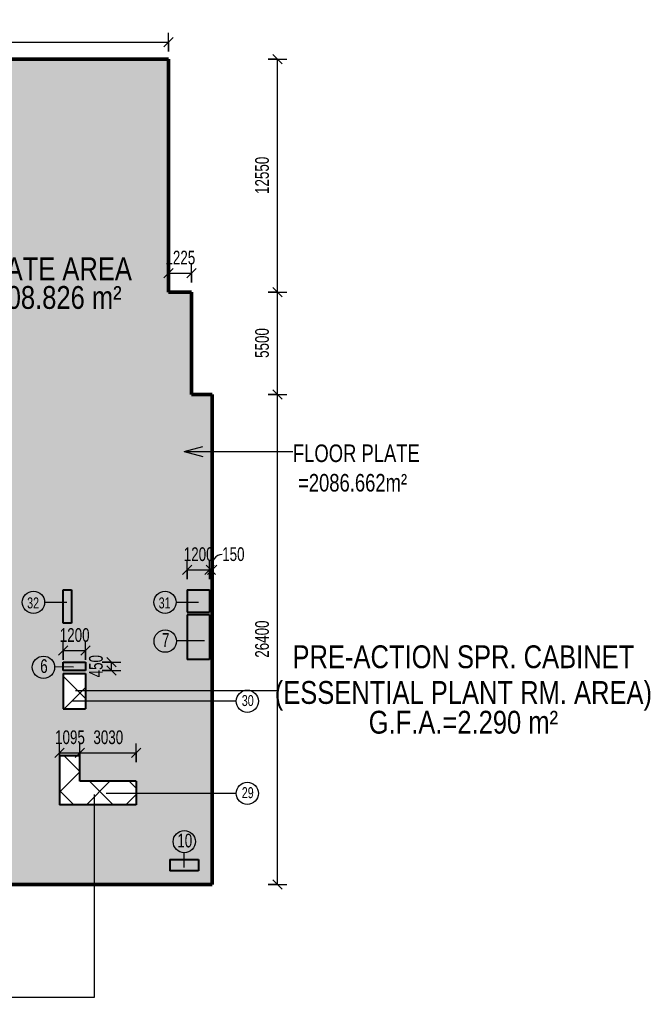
# Model space of a CAD drawing. Header units: millimetres. Extents: x 35540 to 832230, y -10956 to 416550.
# Drawn here: x 313744 to 347701, y 1632 to 54294 of the extents above; entities that cross this region are included whole.
import ezdxf

# ---------------------------------------------------------------- set-up
doc = ezdxf.new("R2010")
doc.units = ezdxf.units.MM
for name, color, linetype, lineweight in [('A-ANNO-DIMS', 211, 'Continuous', 5), ('A-ANNO-DIMS-500', 211, 'Continuous', 5), ('A-AREA-BNDY', 1, 'Continuous', 18), ('A-AREA-IDEN', 2, 'Continuous', 15), ('A-AREA-PATT', 32, 'Continuous', 5), ('A-DETL', 90, 'Continuous', 5), ('A-DETL-MBND', 5, 'Continuous', 5), ('G-ANNO-TEXT', 231, 'Continuous', 5)]:
    doc.layers.add(name, color=color, linetype=linetype, lineweight=lineweight)
doc.styles.add('Arial', font='arial.ttf', dxfattribs={"width": 0.7, "height": 737.649701})
doc.styles.add('Arial_3', font='arial.ttf', dxfattribs={"width": 0.8, "height": 1229.416168})
doc.styles.add('Arial_4', font='arial.ttf', dxfattribs={"width": 0.7, "height": 590.11976})
doc.styles.add('Swis721 BT_1', font='swiss.ttf', dxfattribs={"width": 0.75, "height": 946.070878})
doc.dimstyles.new('Linear_-_1_5mm_Arial', dxfattribs={"dimscale": 304.8, "dimtxt": 750, "dimasz": 1.64042, "dimexe": 1.64042, "dimexo": 0.0625, "dimgap": 0.82021, "dimtad": 1, "dimdec": 0, "dimzin": 0, "dimdsep": 46, "dimtxsty": 'Arial', "dimblk1": 'OBLIQUE', "dimblk2": 'OBLIQUE', "dimsah": 1, "dimcen": 0.09, "dimadec": 0, "dimazin": 0, "dimtfac": 1, "dimtdec": 4, "dimtix": 1, "dimtmove": 0, "dimatfit": 3, "dimfxl": 1.64042, "dimfxlon": 1, "dimtvp": 1, "dimtolj": 1, "dimtzin": 0, "dimarcsym": 2})
doc.dimstyles.new('Linear_-_1_5mm_Arial_2', dxfattribs={"dimscale": 304.8, "dimtxt": 750, "dimasz": 1.64042, "dimexe": 1.64042, "dimexo": 0.0625, "dimgap": 0.82021, "dimtad": 1, "dimdec": 0, "dimzin": 0, "dimdsep": 46, "dimtxsty": 'Arial', "dimblk1": 'OBLIQUE', "dimblk2": 'OBLIQUE', "dimsah": 1, "dimcen": 0.09, "dimadec": 0, "dimazin": 0, "dimtfac": 1, "dimtdec": 4, "dimtix": 1, "dimtmove": 1, "dimatfit": 3, "dimfxl": 1.64042, "dimfxlon": 1, "dimtvp": 1, "dimtolj": 1, "dimtzin": 0, "dimarcsym": 2})
pattern_1 = [(45, (235327.4, 0), (-1060.66, 1060.66), []), (135, (235327.4, 0), (-1060.66, -1060.66), [])]

# ---------------------------------------------------------------- blocks, each defined once
blk = doc.blocks.new('DIMBLOCK105-1_F')
at = {"layer": 'A-ANNO-DIMS-500'}
for p, q in [((327632, 34107), (327382, 34357)), ((327132, 34107), (328132, 34107)), ((327632, 34107), (327132, 34107)), ((327632, 7707), (327632, 34107)), ((327632, 34107), (327882, 33857)), ((327632, 7707), (327382, 7957)), ((327132, 7707), (328132, 7707)), ((327632, 7707), (327132, 7707)), ((327632, 7707), (327882, 7457))]:
    blk.add_line(p, q, dxfattribs=at)
at = {"layer": 'A-ANNO-DIMS-500', "color": 0, "insert": (326425, 19927), "char_height": 737.6, "width": 2353.85, "attachment_point": 1, "rotation": 90, "line_spacing_factor": 0.938532, "style": 'Arial'}
blk.add_mtext('26400', dxfattribs=at)
blk = doc.blocks.new('_Oblique')
at = {"color": 0, "linetype": 'ByBlock', "lineweight": -2}
blk.add_line((-0.5, -0.5), (0.5, 0.5), dxfattribs=at)
blk = doc.blocks.new('DIMBLOCK106-1_F')
at = {"layer": 'A-ANNO-DIMS-500'}
for p, q in [((327132, 39607), (328132, 39607)), ((327632, 39607), (327132, 39607)), ((327632, 39607), (327382, 39857)), ((327632, 34107), (327632, 39607)), ((327632, 39607), (327882, 39357)), ((327632, 34107), (327382, 34357)), ((327132, 34107), (328132, 34107)), ((327632, 34107), (327132, 34107)), ((327632, 34107), (327882, 33857))]:
    blk.add_line(p, q, dxfattribs=at)
at = {"layer": 'A-ANNO-DIMS-500', "color": 0, "insert": (326425, 36073), "char_height": 737.6, "width": 1883.08, "attachment_point": 1, "rotation": 90, "line_spacing_factor": 0.938532, "style": 'Arial'}
blk.add_mtext('5500', dxfattribs=at)
blk = doc.blocks.new('DIMBLOCK107-1_F')
at = {"layer": 'A-ANNO-DIMS-500'}
for p, q in [((327132, 52157), (328132, 52157)), ((327632, 52157), (327132, 52157)), ((327632, 52157), (327382, 52407)), ((327632, 39607), (327632, 52157)), ((327632, 52157), (327882, 51907)), ((327132, 39607), (328132, 39607)), ((327632, 39607), (327132, 39607)), ((327632, 39607), (327382, 39857)), ((327632, 39607), (327882, 39357))]:
    blk.add_line(p, q, dxfattribs=at)
at = {"layer": 'A-ANNO-DIMS-500', "color": 0, "insert": (326425, 44902), "char_height": 737.6, "width": 2353.85, "attachment_point": 1, "rotation": 90, "line_spacing_factor": 0.938532, "style": 'Arial'}
blk.add_mtext('12550', dxfattribs=at)
blk = doc.blocks.new('DIMBLOCK108-1_F')
at = {"layer": 'A-ANNO-DIMS-500'}
for p, q in [((322767, 24166), (322767, 25166)), ((322767, 24666), (323017, 24916)), ((323967, 24166), (323967, 25166)), ((323967, 24666), (324217, 24916)), ((322767, 24666), (322517, 24416)), ((322767, 24666), (323967, 24666)), ((322767, 24666), (322767, 24166)), ((323967, 24666), (323717, 24416)), ((323967, 24666), (323967, 24166))]:
    blk.add_line(p, q, dxfattribs=at)
at = {"layer": 'A-ANNO-DIMS-500', "color": 0, "insert": (322582, 25873), "char_height": 737.6, "width": 1883.08, "attachment_point": 1, "line_spacing_factor": 0.938532, "style": 'Arial'}
blk.add_mtext('1200', dxfattribs=at)
blk = doc.blocks.new('DIMBLOCK109-1_F')
at = {"layer": 'A-ANNO-DIMS-500'}
for p, q in [((324042, 24666), (323792, 24916)), ((323967, 24166), (323967, 25166)), ((323967, 24666), (324217, 24916)), ((324117, 25166), (324117, 24166)), ((324117, 24666), (324117, 25166)), ((324117, 24666), (324367, 24916)), ((323967, 24666), (323717, 24416)), ((324117, 24666), (323867, 24416)), ((323967, 24666), (324117, 24666)), ((323967, 24666), (323967, 24166)), ((324042, 24666), (324292, 24416))]:
    blk.add_line(p, q, dxfattribs=at)
blk.add_ellipse((324650, 24666), major_axis=(0, 827), ratio=0.735669, start_param=0, end_param=1.570796, dxfattribs=at)
at = {"layer": 'A-ANNO-DIMS-500', "color": 0, "insert": (324650, 25873), "char_height": 737.6, "width": 1412.31, "attachment_point": 1, "line_spacing_factor": 0.938532, "style": 'Arial'}
blk.add_mtext('150', dxfattribs=at)
blk = doc.blocks.new('DIMBLOCK110-1_F')
at = {"layer": 'A-ANNO-DIMS-500'}
for p, q in [((315892, 14307), (315892, 15307)), ((316987, 14307), (316987, 15307)), ((315892, 14807), (315642, 14557)), ((315892, 14807), (316142, 15057)), ((315892, 14807), (316987, 14807)), ((315892, 14807), (315892, 14307)), ((316987, 14807), (316737, 14557)), ((316987, 14807), (317237, 15057)), ((316987, 14807), (316987, 14307))]:
    blk.add_line(p, q, dxfattribs=at)
at = {"layer": 'A-ANNO-DIMS-500', "color": 0, "insert": (315655, 16014), "char_height": 737.6, "width": 1883.08, "attachment_point": 1, "line_spacing_factor": 0.938532, "style": 'Arial'}
blk.add_mtext('1095', dxfattribs=at)
blk = doc.blocks.new('DIMBLOCK111-1_F')
at = {"layer": 'A-ANNO-DIMS-500'}
for p, q in [((316987, 14307), (316987, 15307)), ((320017, 14307), (320017, 15307)), ((316987, 14807), (316737, 14557)), ((316987, 14807), (317237, 15057)), ((316987, 14807), (320017, 14807)), ((316987, 14807), (316987, 14307)), ((320017, 14807), (319767, 14557)), ((320017, 14807), (320267, 15057)), ((320017, 14807), (320017, 14307))]:
    blk.add_line(p, q, dxfattribs=at)
at = {"layer": 'A-ANNO-DIMS-500', "color": 0, "insert": (317717, 16014), "char_height": 737.6, "width": 1883.08, "attachment_point": 1, "line_spacing_factor": 0.938532, "style": 'Arial'}
blk.add_mtext('3030', dxfattribs=at)
blk = doc.blocks.new('DIMBLOCK112-1_F')
at = {"layer": 'A-ANNO-DIMS-500'}
for p, q in [((298467, 52577), (298467, 53577)), ((298467, 53077), (298717, 53327)), ((321767, 52577), (321767, 53577)), ((321767, 53077), (322017, 53327)), ((298467, 53077), (298217, 52827)), ((298467, 53077), (321767, 53077)), ((298467, 53077), (298467, 52577)), ((321767, 53077), (321517, 52827)), ((321767, 53077), (321767, 52577))]:
    blk.add_line(p, q, dxfattribs=at)
at = {"layer": 'A-ANNO-DIMS-500', "color": 0, "insert": (309136, 54283), "char_height": 737.6, "width": 2353.85, "attachment_point": 1, "line_spacing_factor": 0.938532, "style": 'Arial'}
blk.add_mtext('23300', dxfattribs=at)
blk = doc.blocks.new('DIMBLOCK113-1_F')
at = {"layer": 'A-ANNO-DIMS-500'}
for p, q in [((321767, 41139), (321767, 40139)), ((321767, 40639), (321767, 41139)), ((322992, 40139), (322992, 41139)), ((321767, 40639), (321517, 40389)), ((321767, 40639), (322017, 40889)), ((321767, 40639), (322992, 40639)), ((322992, 40639), (322742, 40389)), ((322992, 40639), (323242, 40889)), ((322992, 40639), (322992, 40139))]:
    blk.add_line(p, q, dxfattribs=at)
at = {"layer": 'A-ANNO-DIMS-500', "color": 0, "insert": (321595, 41846), "char_height": 737.6, "width": 1883.08, "attachment_point": 1, "line_spacing_factor": 0.938532, "style": 'Arial'}
blk.add_mtext('1225', dxfattribs=at)
blk = doc.blocks.new('DLN_Area Tag - 1_5MM NUMBER-4095195-1_F')
at = {"layer": 'A-AREA-IDEN'}
blk.add_circle((-0.04, 0.81), 1.2, dxfattribs=at)
blk = doc.blocks.new('DIMBLOCK146-1_F')
at = {"layer": 'A-ANNO-DIMS-500'}
for p, q in [((316092, 19812), (316092, 20812)), ((316092, 20312), (316342, 20562)), ((317292, 19812), (317292, 20812)), ((317292, 20312), (317542, 20562)), ((316092, 20312), (315842, 20062)), ((316092, 20312), (317292, 20312)), ((316092, 20312), (316092, 19812)), ((317292, 20312), (317042, 20062)), ((317292, 20312), (317292, 19812))]:
    blk.add_line(p, q, dxfattribs=at)
at = {"layer": 'A-ANNO-DIMS-500', "color": 0, "insert": (315907, 21519), "char_height": 737.6, "width": 1883.08, "attachment_point": 1, "line_spacing_factor": 0.938532, "style": 'Arial'}
blk.add_mtext('1200', dxfattribs=at)
blk = doc.blocks.new('DIMBLOCK147-1_F')
at = {"layer": 'A-ANNO-DIMS-500'}
for p, q in [((318189, 19682), (319189, 19682)), ((318689, 19682), (318189, 19682)), ((318689, 19682), (318439, 19932)), ((318689, 19232), (318689, 19682)), ((318689, 19682), (318939, 19432)), ((318189, 19232), (319189, 19232)), ((318689, 19232), (318189, 19232)), ((318689, 19232), (318439, 19482)), ((318689, 19232), (318939, 18982))]:
    blk.add_line(p, q, dxfattribs=at)
at = {"layer": 'A-ANNO-DIMS-500', "color": 0, "insert": (317482, 18869), "char_height": 737.6, "width": 1412.31, "attachment_point": 1, "rotation": 90, "line_spacing_factor": 0.938532, "style": 'Arial'}
blk.add_mtext('450', dxfattribs=at)

msp = doc.modelspace()

# ---------------------------------------------------------------- hatches: boundary and pattern name
at = {"layer": 'A-AREA-PATT'}
h = msp.add_hatch(color=9, dxfattribs=at)
h.paths.add_polyline_path([(324116.7, 7707.5), (324116.7, 34107.5), (322991.7, 34107.5), (322991.7, 39607.5), (321766.7, 39607.5), (321766.7, 52157.5), (298466.7, 52157.5), (298466.7, 45707.5), (272966.7, 45707.5), (272966.7, 34107.5), (272466.7, 34107.5), (272466.7, 7707.5), (323366.7, 7707.5)], flags=0)
h.paths.add_polyline_path([(293241.7, 8157.5), (285229.2, 8157.5), (285229.2, 9057.5), (291851.7, 9057.5), (291851.7, 8747.5), (292351.7, 8747.5), (292351.7, 8247.5), (293201.7, 8247.5), (293201.7, 8747.5), (293241.7, 8747.5), (293241.7, 8247.5)], flags=0)
h.paths.add_polyline_path([(294041.7, 8157.5), (294041.7, 9057.5), (302054.2, 9057.5), (302054.2, 8157.5)], flags=0)
h.paths.add_polyline_path([(303583.1, 8157.5), (302854.2, 8157.5), (302854.2, 9057.5), (310516.7, 9057.5), (310516.7, 8157.5), (308136.7, 8157.5)], flags=0)
h.paths.add_polyline_path([(284429.2, 8157.5), (276766.7, 8157.5), (276766.7, 9057.5), (284429.2, 9057.5), (284429.2, 8247.5)], flags=0)
h.paths.add_polyline_path([(293001.7, 8447.5), (292551.7, 8447.5), (292551.7, 9397.5), (293001.7, 9397.5), (293001.7, 8697.5)], flags=0)
h.paths.add_polyline_path([(321836.7, 8457.5), (321836.7, 9057.5), (323366.7, 9057.5), (323366.7, 8457.5)], flags=0)
h.paths.add_polyline_path([(292551.7, 11537.5), (277141.7, 11537.5), (277141.7, 27927.5), (308136.7, 27927.5), (308136.7, 11537.5), (293001.7, 11537.5)], flags=0)
h.paths.add_polyline_path([(276766.7, 11957.5), (275566.7, 11957.5), (275566.7, 15624.2), (276766.7, 15624.2)], flags=0)
h.paths.add_polyline_path([(320016.7, 12009.2), (315891.7, 12009.2), (315891.7, 14649.2), (316986.7, 14649.2), (316986.7, 13274.2), (320016.7, 13274.2), (320016.7, 12209.4)], flags=0)
h.paths.add_polyline_path([(311716.7, 12397.5), (310816.7, 12397.5), (310816.7, 15624.2), (311716.7, 15624.2), (311716.7, 12997.1)], flags=0)
h.paths.add_polyline_path([(275566.7, 16424.2), (275566.7, 23040.8), (276766.7, 23040.8), (276766.7, 16424.2), (275880, 16424.2)], flags=0)
h.paths.add_polyline_path([(317291.7, 17174.2), (316091.7, 17174.2), (316091.7, 19082.3), (317291.7, 19082.3)], flags=0)
h.paths.add_polyline_path([(316091.7, 19232.3), (316091.7, 19682.3), (317291.7, 19682.3), (317291.7, 19232.3)], flags=0)
h.paths.add_polyline_path([(323366.7, 19832.3), (322766.7, 19832.3), (322766.7, 22232.3), (323966.7, 22232.3), (323966.7, 19832.3)], flags=0)
h.paths.add_polyline_path([(316541.7, 21790.5), (316091.7, 21790.5), (316091.7, 23590.5), (316541.7, 23590.5), (316541.7, 21892.5)], flags=0)
h.paths.add_polyline_path([(323931.6, 22382.3), (322766.7, 22382.3), (322766.7, 23590.5), (323966.7, 23590.5), (323966.7, 22382.3)], flags=0)
h.paths.add_polyline_path([(310816.7, 23840.8), (310816.7, 27067.5), (311716.7, 27067.5), (311716.7, 23840.8)], flags=0)
h.paths.add_polyline_path([(275566.7, 23840.8), (275566.7, 30107.5), (276766.7, 30107.5), (276766.7, 23840.8)], flags=0)
h.paths.add_polyline_path([(310276.7, 30067.5), (309326.7, 30067.5), (309326.7, 30517.5), (310276.7, 30517.5), (310276.7, 30407.5)], flags=0)
h.paths.add_polyline_path([(309126.7, 30407.5), (302854.2, 30407.5), (302854.2, 31307.5), (310516.7, 31307.5), (310516.7, 30717.5), (309126.7, 30717.5), (309126.7, 30517.5)], flags=0)
h.paths.add_polyline_path([(294041.7, 30407.5), (294041.7, 31307.5), (302054.2, 31307.5), (302054.2, 30407.5)], flags=0)
h.paths.add_polyline_path([(284429.2, 30407.5), (279366.7, 30407.5), (279366.7, 31307.5), (284429.2, 31307.5)], flags=0)
h.paths.add_polyline_path([(285229.2, 30407.5), (285229.2, 31307.5), (293241.7, 31307.5), (293241.7, 30407.5), (291813.1, 30407.5)], flags=0)
h.paths.add_polyline_path([(276766.7, 30407.5), (276766.7, 31307.5), (277066.7, 31307.5), (277066.7, 30407.5)], flags=0)
h.paths.add_polyline_path([(310516.7, 33857.5), (288116.7, 33857.5), (288116.7, 45557.5), (298466.7, 45557.5), (298466.7, 37157.5), (310517, 37157.5)], flags=0)
h.paths.add_polyline_path([(277141.7, 33907.5), (276766.7, 33907.5), (276766.7, 34357.5), (277716.7, 34357.5), (277716.7, 33907.5)], flags=0)
h.paths.add_polyline_path([(284416.7, 35557.5), (284416.7, 40057.5), (284916.7, 40057.5), (284916.7, 35557.5), (284429.2, 35557.5)], flags=0)
h.paths.add_polyline_path([(303116.7, 41807.5), (298616.7, 41807.5), (298616.7, 42307.5), (303116.7, 42307.5)], flags=0)
h.paths.add_polyline_path([(305116.7, 45357.5), (304016.7, 45357.5), (304016.7, 45807.5), (305116.7, 45807.5), (305116.7, 45707.5)], flags=0)
h.paths.add_polyline_path([(303866.7, 45357.5), (303366.7, 45357.5), (303366.7, 46207.5), (303866.7, 46207.5), (303866.7, 45707.5)], flags=0)
h.paths.add_polyline_path([(300416.7, 45707.5), (298616.7, 45707.5), (298616.7, 46207.5), (300416.7, 46207.5)], flags=0)
h.paths.add_polyline_path([(304016.7, 51157.5), (298616.7, 51157.5), (298616.7, 52007.5), (306866.7, 52007.5), (306866.7, 51157.5), (305116.7, 51157.5)], flags=0)
for color, points in [(11, [(316541.7, 21790.5), (316541.7, 23590.5), (316091.7, 23590.5), (316091.7, 21790.5)]), (255, [(322766.7, 22382.3), (323966.7, 22382.3), (323966.7, 23590.5), (322766.7, 23590.5)]), (11, [(323366.7, 19832.3), (323966.7, 19832.3), (323966.7, 22232.3), (322766.7, 22232.3), (322766.7, 19832.3)]), (255, [(316091.7, 19232.3), (317291.7, 19232.3), (317291.7, 19682.3), (316091.7, 19682.3)]), (11, [(321836.7, 8457.5), (323366.7, 8457.5), (323366.7, 9057.5), (321836.7, 9057.5)])]:
    msp.add_hatch(color=color, dxfattribs=at).paths.add_polyline_path(points, flags=0)
h = msp.add_hatch(dxfattribs=at)
h.set_pattern_fill('FP_80', color=57, style=0, pattern_type=2)
h.set_pattern_definition(pattern_1)
h.paths.add_polyline_path([(317291.7, 17174.2), (317291.7, 19082.3), (316091.7, 19082.3), (316091.7, 17174.2), (316986.7, 17174.2)], flags=0)
h = msp.add_hatch(dxfattribs=at)
h.set_pattern_fill('FP_80', color=57, style=0, pattern_type=2)
h.set_pattern_definition(pattern_1)
h.paths.add_polyline_path([(316986.7, 12009.2), (320016.7, 12009.2), (320016.7, 13274.2), (316986.7, 13274.2), (316986.7, 14649.2), (315891.7, 14649.2), (315891.7, 12009.2)], flags=0)

# ---------------------------------------------------------------- linework, layer by layer
at = {"layer": 'A-AREA-BNDY', "lineweight": 25}
for p, q in [((298466.7, 52157.5), (321766.7, 52157.5)), ((321766.7, 52157.5), (321766.7, 39607.5)), ((321766.7, 39607.5), (322991.7, 39607.5)), ((322991.7, 39607.5), (322991.7, 34107.5)), ((322991.7, 34107.5), (324116.7, 34107.5)), ((324116.7, 34107.5), (324116.7, 7707.5)), ((316091.7, 23590.5), (316541.7, 23590.5)), ((316091.7, 21790.5), (316091.7, 23590.5)), ((316541.7, 23590.5), (316541.7, 21790.5)), ((322766.7, 23590.5), (323966.7, 23590.5)), ((322766.7, 23590.5), (322766.7, 22382.3)), ((323966.7, 23590.5), (323966.7, 22382.3)), ((322766.7, 22382.3), (323966.7, 22382.3)), ((323966.7, 22232.3), (322766.7, 22232.3)), ((322766.7, 22232.3), (322766.7, 19832.3)), ((323966.7, 22232.3), (323966.7, 19832.3)), ((316541.7, 21790.5), (316091.7, 21790.5)), ((324116.7, 21590.5), (324116.7, 19832.3)), ((316091.7, 19682.3), (317291.7, 19682.3)), ((316091.7, 19232.3), (316091.7, 19682.3)), ((317291.7, 19682.3), (317291.7, 19232.3)), ((323966.7, 19832.3), (322766.7, 19832.3)), ((317291.7, 19232.3), (316091.7, 19232.3)), ((316091.7, 19082.3), (316091.7, 17174.2)), ((316091.7, 19082.3), (317291.7, 19082.3)), ((317291.7, 19082.3), (317291.7, 17174.2)), ((316091.7, 17174.2), (317291.7, 17174.2)), ((316986.7, 14649.2), (315891.7, 14649.2)), ((315891.7, 14649.2), (315891.7, 12009.2)), ((316986.7, 13274.2), (316986.7, 14649.2)), ((320016.7, 13274.2), (316986.7, 13274.2)), ((320016.7, 13274.2), (320016.7, 12009.2)), ((320016.7, 12009.2), (315891.7, 12009.2)), ((321836.7, 9057.5), (323366.7, 9057.5)), ((321836.7, 9057.5), (321836.7, 8457.5)), ((323366.7, 9057.5), (323366.7, 8457.5)), ((323366.7, 8457.5), (321836.7, 8457.5)), ((314316.7, 7707.5), (272466.7, 7707.5)), ((314316.7, 7707.5), (324116.7, 7707.5))]:
    msp.add_line(p, q, dxfattribs=at)
at = {"layer": 'A-AREA-IDEN'}
for p, q in [((323691.4, 20834.8), (322184.4, 20834.8)), ((316653.7, 19426), (315631.6, 19428.1)), ((316753.6, 18169.3), (327658.1, 18169.3)), ((317754.1, 12558.9), (317754.1, 1631.8)), ((322609.7, 8624.5), (322609.7, 9423.4)), ((317754.1, 1631.8), (311536.2, 1631.8))]:
    msp.add_line(p, q, dxfattribs=at)
at = {"layer": 'A-DETL', "lineweight": 50}
for p, q in [((321766.7, 52157.5), (298466.7, 52157.5)), ((321766.7, 39607.5), (321766.7, 52157.5)), ((322991.7, 39607.5), (321766.7, 39607.5)), ((322991.7, 34107.5), (322991.7, 39607.5)), ((324116.7, 34107.5), (322991.7, 34107.5)), ((324116.7, 7707.5), (324116.7, 34107.5)), ((272466.7, 7707.5), (324116.7, 7707.5))]:
    msp.add_line(p, q, dxfattribs=at)
at = {"layer": 'A-DETL-MBND'}
for p, q in [((315092.5, 22911.3), (316292.5, 22911.3)), ((322172.5, 22911.3), (323372.5, 22911.3)), ((325401.9, 17583.1), (316601.9, 17583.1)), ((325401.9, 12623.1), (318401.9, 12623.1))]:
    msp.add_line(p, q, dxfattribs=at)
for centre in [(314492.5, 22911.3), (321572.5, 22911.3), (326001.9, 17583.1), (326001.9, 12623.1)]:
    msp.add_circle(centre, 600, dxfattribs=at)
at = {"layer": 'G-ANNO-TEXT', "color": 250}
for q in [(323600.6, 31302.4), (323600.6, 30766.5), (328458.1, 31034.4)]:
    msp.add_line((322600.6, 31034.4), q, dxfattribs=at)

# ---------------------------------------------------------------- block references
at = {"layer": 'A-AREA-IDEN', "xscale": 499.9999999999995, "yscale": 499.9999999999995, "zscale": 499.9999999999995}
for p in [(321603.7, 20415.5), (315050.9, 19008.8), (322629, 9616.6)]:
    msp.add_blockref('DLN_Area Tag - 1_5MM NUMBER-4095195-1_F', p, dxfattribs=at)

# ---------------------------------------------------------------- texts
at = {"layer": 'A-AREA-IDEN', "lineweight": 5, "attachment_point": 2, "line_spacing_factor": 0.938532}
for s, insert, char_height, width, style in [('FLOOR PLATE AREA', (312995.3, 41487.2), 1229.416, 16020, 'Arial_3'), ('G.F.A.=1308.826 m²', (312995.3, 39943.4), 1229.416, 14715, 'Arial_3'), ('\\fArial|b0|i0|c134|p34|;\\W.7;7', (321609, 21250.4), 737.65, 477, 'Arial'), ('PRE-ACTION SPR. CABINET\\P(ESSENTIAL PLANT RM. AREA)', (337633.1, 20593.7), 1229.416, 23940, 'Arial_3'), ('\\fArial|b0|i0|c134|p34|;\\W.7;6', (315056.2, 19843.7), 737.65, 477, 'Arial'), ('G.F.A.=2.290 m²', (337633.1, 17069.1), 1229.416, 12015, 'Arial_3'), ('10', (322634.3, 10451.5), 737.65, 954, 'Arial')]:
    msp.add_mtext(s, dxfattribs=dict(at, insert=insert, char_height=char_height, width=width, style=style))
at = {"layer": 'G-ANNO-TEXT', "color": 7, "attachment_point": 1}
for s, insert, char_height, width, line_spacing_factor, style in [('FLOOR PLATE\\P =2086.662m²', (328458.1, 31410.7), 946.071, 7812, 1.00667, 'Swis721 BT_1'), ('32', (314150.3, 23173.1), 590.12, 763.2, 0.938532, 'Arial_4'), ('31', (321230.3, 23173.1), 590.12, 763.2, 0.938532, 'Arial_4'), ('30', (325704.7, 17915.5), 590.12, 763.2, 0.938532, 'Arial_4'), ('29', (325704.7, 12955.5), 590.12, 763.2, 0.938532, 'Arial_4')]:
    msp.add_mtext(s, dxfattribs=dict(at, insert=insert, char_height=char_height, width=width, line_spacing_factor=line_spacing_factor, style=style))

# ---------------------------------------------------------------- dimensions: what is measured, and where the dimension line sits
at = {"layer": 'A-ANNO-DIMS'}
for base, p1, p2, override, picture, middle in [((321766.7, 53076.5), (298466.7, 52576.5), (321766.7, 52576.5), {"dimpost": '<>', "dimfxl": 23299.999999}, 'DIMBLOCK112-1_F', (310116.7, 53703.4)), ((322991.7, 40639), (321766.7, 41139), (322991.7, 40139), {"dimpost": '<>', "dimfxl": 1581.33646}, 'DIMBLOCK113-1_F', (322379.2, 41265.6)), ((323966.7, 24666.5), (322766.7, 24166.5), (323966.7, 24166.5), {"dimpost": '<>', "dimfxl": 1200}, 'DIMBLOCK108-1_F', (323366.7, 25293.1)), ((317291.7, 20312.1), (316091.7, 19812.1), (317291.7, 19812.1), {"dimpost": '<>', "dimfxl": 1200}, 'DIMBLOCK146-1_F', (316691.7, 20938.7)), ((316986.7, 14807.1), (315891.7, 14307.1), (316986.7, 14307.1), {"dimpost": '<>', "dimfxl": 1094.999999}, 'DIMBLOCK110-1_F', (316439.2, 15433.7)), ((320016.7, 14807.1), (316986.7, 14307.1), (320016.7, 14307.1), {"dimpost": '<>', "dimfxl": 3030}, 'DIMBLOCK111-1_F', (318501.7, 15434))]:
    dim = msp.add_linear_dim(base=base, p1=p1, p2=p2, dimstyle='Linear_-_1_5mm_Arial', override=override, dxfattribs=at)
    dim.commit()
    dim.dimension.update_dxf_attribs({"geometry": picture, "text_midpoint": middle})
for base, p1, p2, override, picture, middle in [((327631.9, 52157.5), (327131.9, 39607.5), (327131.9, 52157.5), {"dimpost": '<>', "dimfxl": 12550}, 'DIMBLOCK107-1_F', (327005.3, 45882.5)), ((327631.9, 39607.5), (327131.9, 34107.5), (327131.9, 39607.5), {"dimpost": '<>', "dimfxl": 5500.000004}, 'DIMBLOCK106-1_F', (327005.3, 36857.5)), ((327631.9, 34107.5), (327131.9, 7707.5), (327131.9, 34107.5), {"dimpost": '<>', "dimfxl": 26399.999968}, 'DIMBLOCK105-1_F', (327005.3, 20907.5)), ((318689.2, 19682.3), (318189.2, 19232.3), (318189.2, 19682.3), {"dimpost": '<>', "dimfxl": 450}, 'DIMBLOCK147-1_F', (318062.6, 19457.3))]:
    dim = msp.add_linear_dim(base=base, p1=p1, p2=p2, angle=90, dimstyle='Linear_-_1_5mm_Arial', override=override, dxfattribs=at)
    dim.commit()
    dim.dimension.update_dxf_attribs({"geometry": picture, "text_midpoint": middle})
dim = msp.add_linear_dim(base=(324116.7, 24666.5), p1=(323966.7, 24166.5), p2=(324116.7, 25166.5), dimstyle='Linear_-_1_5mm_Arial_2', override={"dimpost": '<>', "dimfxl": 1011.187421}, dxfattribs=at)
dim.commit()
dim.dimension.update_dxf_attribs({"geometry": 'DIMBLOCK109-1_F', "text_midpoint": (325356.2, 25381.6), "dimtype": 160, "text_rotation": 360})

doc.saveas('drawing.dxf')
